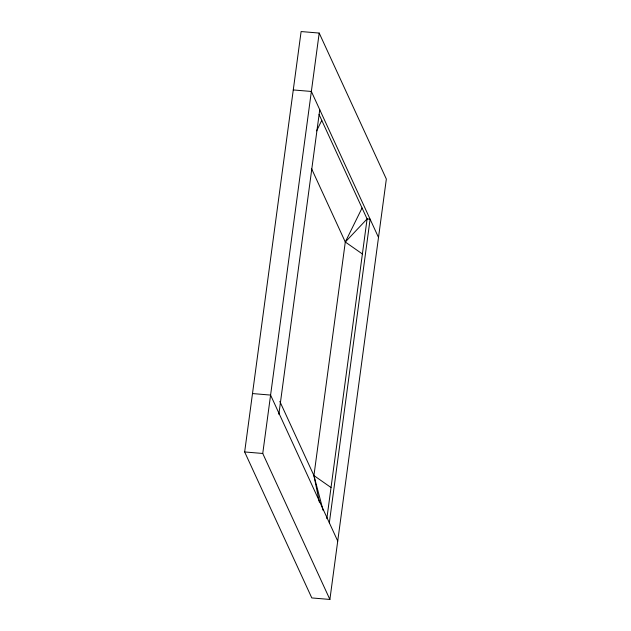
<?xml version="1.0" encoding="UTF-8"?>
<svg xmlns="http://www.w3.org/2000/svg" width="631" height="631" viewBox="0 0 631 631"><rect width="100%" height="100%" fill="white"/><g stroke="black" fill="none" stroke-linecap="round" stroke-linejoin="round"><path stroke-width="0.95" d="M244.654 451.954L301.113 31.55L319.199 33.064L386.346 179.046L329.887 599.45L311.801 597.936L244.654 451.954L262.748 453.468L329.887 599.45M262.748 453.468L319.199 33.064M278.981 413.329L319.751 109.699M319.349 502.126L313.93 475.569L345.299 242.012L362.06 207.985M326.842 518.666L367.092 218.933L319.065 114.503M329.335 522.815L370.113 219.186L367.258 218.949M316.612 130.869L321.771 120.403M362.391 253.97L345.299 242.012L367.092 218.933M293.273 89.941L311.359 91.456L378.505 237.437M252.495 393.563L270.589 395.077L337.727 541.059M279.809 401.387L313.93 475.569L331.03 487.526M311.588 168.722L345.299 242.012M313.93 475.569L323.104 510.345M278.681 412.642L279.068 414.535"/></g></svg>
